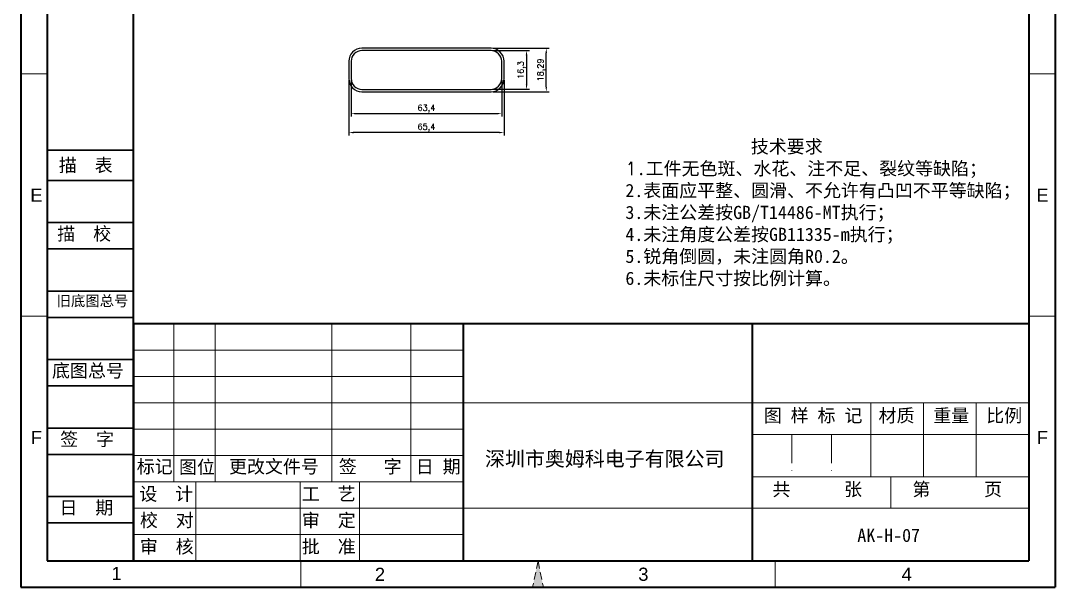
# Model space of a CAD drawing. Header units: millimetres. Extents: x 11143 to 11578, y 609 to 1245.
# Drawn here: x 11142.6 to 11578.3, y 608.5 to 847.1 of the extents above; entities that cross this region are included whole.
import ezdxf
from ezdxf.enums import TextEntityAlignment as Align

# ---------------------------------------------------------------- set-up
doc = ezdxf.new("R2010")
doc.units = ezdxf.units.MM
doc.linetypes.add('ACAD_ISO10W100', pattern=[18, 12, -3, 0, -3])
doc.linetypes.add('HIDDEN2', pattern=[4.7625, 3.175, -1.5875])
for name, color, linetype, lineweight in [('dim', 82, 'Continuous', 9), ('图层1', 7, 'ACAD_ISO10W100', 15), ('图层2', 7, 'Continuous', 30), ('图层3', 7, 'Continuous', 15), ('图层4', 7, 'Continuous', 40), ('图层5', 7, 'HIDDEN2', 15)]:
    doc.layers.add(name, color=color, linetype=linetype, lineweight=lineweight)
doc.layers.add('尺寸线', color=7, linetype='Continuous')
doc.styles.get("Standard").update_dxf_attribs({"font": 'txt', "bigfont": 'gbcbig.shx'})
doc.styles.add('样式 3', font='arial.ttf', dxfattribs={"height": 3.8})
doc.dimstyles.new('ISO-25', dxfattribs={"dimtxt": 2.5, "dimasz": 2.5, "dimexe": 1.25, "dimexo": 0.625, "dimtad": 1, "dimtxsty": 'Standard', "dimcen": 2.5, "dimadec": 0, "dimazin": 0, "dimtfac": 1, "dimtmove": 0, "dimatfit": 3, "dimfxl": 0, "dimarcsym": 0})

# ---------------------------------------------------------------- blocks, each defined once
blk = doc.blocks.new('*D948')
at = {"layer": 'Defpoints', "color": 0}
for p in [(11340.95, 835.53), (11363.96, 835.53), (11340.95, 817.23)]:
    blk.add_point(p, dxfattribs=at)
at = {"layer": 'dim', "color": 0, "lineweight": -2}
for p, q in [((11341.58, 835.53), (11365.21, 835.53)), ((11363.96, 819.23), (11363.96, 833.53)), ((11341.58, 817.23), (11365.21, 817.23))]:
    blk.add_line(p, q, dxfattribs=at)
at = {"layer": 'dim', "color": 0}
for points in [[(11363.62, 833.53), (11364.29, 833.53), (11363.96, 835.53)], [(11363.62, 819.23), (11364.29, 819.23), (11363.96, 817.23)]]:
    blk.add_solid(points, dxfattribs=at)
at = {"layer": 'dim', "color": 0, "insert": (11361.87, 826.38), "char_height": 2.5, "attachment_point": 5, "rotation": 90}
blk.add_mtext('18,29', dxfattribs=at)
blk = doc.blocks.new('*D949')
at = {"layer": 'Defpoints', "color": 0}
for p in [(11340.69, 834.53), (11340.69, 818.23), (11355.64, 818.23)]:
    blk.add_point(p, dxfattribs=at)
at = {"layer": 'dim', "color": 0, "lineweight": -2}
for p, q in [((11341.32, 834.53), (11356.89, 834.53)), ((11355.64, 832.53), (11355.64, 820.23)), ((11341.32, 818.23), (11356.89, 818.23))]:
    blk.add_line(p, q, dxfattribs=at)
at = {"layer": 'dim', "color": 0}
for points in [[(11355.31, 832.53), (11355.98, 832.53), (11355.64, 834.53)], [(11355.31, 820.23), (11355.98, 820.23), (11355.64, 818.23)]]:
    blk.add_solid(points, dxfattribs=at)
at = {"layer": 'dim', "color": 0, "insert": (11353.56, 826.38), "char_height": 2.5, "attachment_point": 5, "rotation": 90}
blk.add_mtext('16,3', dxfattribs=at)
blk = doc.blocks.new('*D950')
at = {"layer": 'Defpoints', "color": 0}
for p in [(11280.79, 822.73), (11346.19, 822.73), (11280.79, 800.02)]:
    blk.add_point(p, dxfattribs=at)
at = {"layer": 'dim', "color": 0, "lineweight": -2}
for p, q in [((11280.79, 822.1), (11280.79, 798.77)), ((11346.19, 822.1), (11346.19, 798.77)), ((11344.19, 800.02), (11282.79, 800.02))]:
    blk.add_line(p, q, dxfattribs=at)
at = {"layer": 'dim', "color": 0}
for points in [[(11282.79, 800.36), (11282.79, 799.69), (11280.79, 800.02)], [(11344.19, 800.36), (11344.19, 799.69), (11346.19, 800.02)]]:
    blk.add_solid(points, dxfattribs=at)
at = {"layer": 'dim', "color": 0, "insert": (11313.49, 802.11), "char_height": 2.5, "attachment_point": 5}
blk.add_mtext('65,4', dxfattribs=at)
blk = doc.blocks.new('*D951')
at = {"layer": 'Defpoints', "color": 0}
for p in [(11281.79, 822.73), (11345.19, 822.73), (11345.19, 808)]:
    blk.add_point(p, dxfattribs=at)
at = {"layer": 'dim', "color": 0, "lineweight": -2}
for p, q in [((11281.79, 822.1), (11281.79, 806.75)), ((11345.19, 822.1), (11345.19, 806.75)), ((11283.79, 808), (11343.19, 808))]:
    blk.add_line(p, q, dxfattribs=at)
at = {"layer": 'dim', "color": 0}
for points in [[(11283.79, 808.33), (11283.79, 807.67), (11281.79, 808)], [(11343.19, 808.33), (11343.19, 807.67), (11345.19, 808)]]:
    blk.add_solid(points, dxfattribs=at)
at = {"layer": 'dim', "color": 0, "insert": (11313.49, 810.08), "char_height": 2.5, "attachment_point": 5}
blk.add_mtext('63,4', dxfattribs=at)

msp = doc.modelspace()

# ---------------------------------------------------------------- hatches: boundary and pattern name
at = {"layer": '图层5'}
msp.add_hatch(color=0, dxfattribs=at).paths.add_polyline_path([(11360.474, 619.608), (11358.191, 608.515), (11362.757, 608.515)])

# ---------------------------------------------------------------- linework, layer by layer
for points in [[(11286.293, 817.227), (11340.693, 817.227, 0.4142136), (11346.193, 822.727), (11346.193, 830.027, 0.4142136), (11340.693, 835.527), (11286.293, 835.527, 0.4142136), (11280.793, 830.027), (11280.793, 822.727, 0.4142136)], [(11286.293, 818.227), (11340.693, 818.227, 0.4142136), (11345.193, 822.727), (11345.193, 830.027, 0.4142136), (11340.693, 834.527), (11286.293, 834.527, 0.4142136), (11281.793, 830.027), (11281.793, 822.727, 0.4142136)]]:
    msp.add_lwpolyline(points, format="xyb", close=True)
at = {"layer": '图层1', "color": 0}
for p, q in [((11153.701, 824.717), (11142.608, 824.717)), ((11578.339, 824.717), (11567.246, 824.717)), ((11153.701, 722.662), (11142.608, 722.662)), ((11578.339, 722.662), (11567.246, 722.662)), ((11467.41, 672.854), (11467.41, 655.105)), ((11484.049, 672.854), (11484.049, 655.105)), ((11224.575, 652.887), (11224.575, 663.98)), ((11224.575, 652.887), (11224.575, 663.98))]:
    msp.add_line(p, q, dxfattribs=at)
at = {"layer": '图层2', "color": 0}
for p, q in [((11190.111, 792.658), (11153.701, 792.658)), ((11190.111, 779.855), (11153.701, 779.855)), ((11190.111, 779.855), (11170.77, 779.855)), ((11190.111, 762.107), (11153.701, 762.107)), ((11190.111, 751.014), (11153.701, 751.014)), ((11190.111, 751.014), (11170.77, 751.014)), ((11190.111, 751.014), (11170.77, 751.014)), ((11190.111, 733.265), (11153.701, 733.265)), ((11190.111, 722.172), (11153.701, 722.172)), ((11190.111, 722.172), (11170.77, 722.172)), ((11190.111, 704.423), (11153.701, 704.423)), ((11190.111, 693.33), (11153.701, 693.33)), ((11190.111, 693.33), (11170.77, 693.33)), ((11190.111, 675.582), (11153.701, 675.582)), ((11190.111, 664.489), (11153.701, 664.489)), ((11190.111, 664.489), (11170.77, 664.489)), ((11190.111, 646.74), (11153.701, 646.74)), ((11190.111, 635.647), (11153.701, 635.647))]:
    msp.add_line(p, q, dxfattribs=at)
at = {"layer": '图层3', "color": 0}
for p, q in [((11207.173, 652.887), (11207.173, 719.445)), ((11224.575, 663.98), (11224.575, 719.445)), ((11273.633, 653.019), (11273.633, 719.445)), ((11306.912, 653.05), (11306.912, 719.445)), ((11329.098, 708.352), (11190.111, 708.352)), ((11329.098, 697.259), (11190.111, 697.259)), ((11329.098, 697.259), (11190.111, 697.259)), ((11329.098, 686.166), (11190.111, 686.166)), ((11302.156, 686.166), (11567.246, 686.166)), ((11500.689, 686.166), (11500.689, 655.105)), ((11522.875, 686.166), (11522.875, 655.105)), ((11545.061, 686.166), (11545.061, 655.105)), ((11329.098, 675.073), (11190.111, 675.073)), ((11567.246, 672.854), (11450.77, 672.854)), ((11500.689, 672.854), (11500.689, 655.105)), ((11329.098, 663.98), (11190.111, 663.98)), ((11567.246, 655.105), (11450.77, 655.105)), ((11509.008, 655.105), (11509.008, 641.794)), ((11329.098, 652.887), (11190.111, 652.887)), ((11216.314, 619.608), (11216.314, 652.887)), ((11260.271, 619.608), (11260.271, 653.019)), ((11285.289, 619.74), (11285.289, 653.019)), ((11329.098, 641.794), (11190.111, 641.794)), ((11329.098, 641.794), (11190.714, 641.794)), ((11302.156, 641.794), (11567.246, 641.794)), ((11190.111, 635.647), (11189.797, 635.647)), ((11329.098, 630.701), (11190.111, 630.701)), ((11260.637, 619.608), (11260.637, 608.515)), ((11460.31, 619.608), (11460.31, 608.515)), ((11460.31, 619.608), (11460.31, 608.515))]:
    msp.add_line(p, q, dxfattribs=at)
at = {"layer": '图层4', "color": 0}
for p, q in [((11190.111, 619.608), (11190.111, 1233.936)), ((11190.111, 719.445), (11190.111, 619.608)), ((11567.246, 719.445), (11190.111, 719.445)), ((11400.336, 719.445), (11200.663, 719.445)), ((11329.098, 619.608), (11329.098, 719.445)), ((11450.77, 619.608), (11450.77, 719.445)), ((11190.111, 672.854), (11190.111, 619.608))]:
    msp.add_line(p, q, dxfattribs=at)
at = {"layer": '图层5', "color": 0}
for p, q in [((11329.098, 652.887), (11190.111, 652.887)), ((11360.474, 619.608), (11358.191, 608.515)), ((11360.474, 619.608), (11362.757, 608.515))]:
    msp.add_line(p, q, dxfattribs=at)
at = {"layer": '尺寸线', "color": 0, "lineweight": 40}
for p, q in [((11142.608, 1245.029), (11142.608, 608.515)), ((11578.339, 1245.029), (11578.339, 608.515)), ((11153.701, 1233.936), (11153.701, 619.608)), ((11567.246, 1233.936), (11567.246, 619.608)), ((11153.701, 619.608), (11567.246, 619.608)), ((11142.608, 608.515), (11578.339, 608.515))]:
    msp.add_line(p, q, dxfattribs=at)

# ---------------------------------------------------------------- texts
at = {"layer": '图层1', "color": 0, "style": '样式 3'}
for s, p in [('E', (11149.245, 773.689)), ('E', (11572.932, 773.689)), ('F', (11149.245, 671.634)), ('F', (11572.932, 671.634))]:
    msp.add_text(s, height=5.546, dxfattribs=at).set_placement(p, align=Align.MIDDLE)
at = {"layer": '图层1', "color": 0, "attachment_point": 1}
for s, insert, char_height, width in [('{\\fSimSun|b0|i0|c134|p2;图 样 标 记}', (11455.535, 683.648), 5.54648, 68.81249), ('{\\fSimSun|b0|i0|c134|p2;材质 }', (11503.91, 683.625), 5.54648, 46.25829), ('{\\fSimSun|b0|i0|c134|p2;深圳市奥姆科电子有限公司}', (11338.148, 665.728), 6.16275, 116.44714), ('{\\fSimSun|b0|i0|c134|p2;标记}', (11191.473, 662.14), 5.54648, 15.53014), ('{\\fSimSun|b0|i0|c134|p2;图位}', (11209.285, 661.915), 5.54648, 15.53014), ('{\\fSimSun|b0|i0|c134|p2;更改文件号}', (11230.343, 662.14), 5.54648, 46.25829), ('{\\fSimSun|b0|i0|c134|p2;审  核}', (11192.778, 628.442), 5.54648, 44.97816), ('{\\fSimSun|b0|i0|c134|p2;批  准}', (11261.015, 628.442), 5.54648, 46.25829)]:
    msp.add_mtext(s, dxfattribs=dict(at, insert=insert, char_height=char_height, width=width))
at = {"layer": '图层2', "color": 0, "attachment_point": 1}
for s, insert, char_height, width in [('{\\fSimSun|b0|i0|c134|p2;描\\fSimSun|b0|i0|c0|p2;  \\fSimSun|b0|i0|c134|p2;表}', (11158.658, 789.044), 5.54641, 62.15133), ('{\\fSimSun|b0|i0|c134|p2;描\\fSimSun|b0|i0|c0|p2;  \\fSimSun|b0|i0|c134|p2;校}', (11158.027, 760.202), 5.54641, 62.15133), ('{\\fSimSun|b0|i0|c134|p2;旧底图总号}', (11157.714, 731.361), 4.43718, 62.15133), ('{\\fSimSun|b0|i0|c134|p2;底图总号}', (11155.791, 702.52), 5.54641, 62.15133), ('{\\fSimSun|b0|i0|c134|p2;重量 }', (11526.94, 683.625), 5.54648, 46.25829), ('{\\fSimSun|b0|i0|c134|p2;比例 }', (11549.254, 683.625), 5.54648, 46.25829), ('{\\fSimSun|b0|i0|c134|p2;签\\fSimSun|b0|i0|c0|p2;  \\fSimSun|b0|i0|c134|p2;字}', (11159.226, 673.678), 5.54641, 62.15133), ('{\\fSimSun|b0|i0|c134|p2;签   字}', (11276.594, 662.14), 5.54648, 46.25829), ('{\\fSimSun|b0|i0|c134|p2;日 期}', (11308.994, 662.14), 5.54648, 46.25829), ('{\\fSimSun|b0|i0|c134|p2;设  计}', (11192.563, 650.628), 5.54648, 42.99408), ('{\\fSimSun|b0|i0|c134|p2;工  艺}', (11261.015, 650.628), 5.54648, 46.25829), ('{\\fSimSun|b0|i0|c134|p2;共      张}', (11459.19, 652.588), 5.54648, 61.36664), ('{\\fSimSun|b0|i0|c134|p2;第      页}', (11518.166, 652.588), 5.54648, 56.96033), ('{\\fSimSun|b0|i0|c134|p2;日\\fSimSun|b0|i0|c0|p2;  \\fSimSun|b0|i0|c134|p2;期}', (11158.91, 644.837), 5.54641, 62.15133), ('{\\fSimSun|b0|i0|c134|p2;校  对}', (11192.83, 639.535), 5.54648, 40.21596), ('{\\fSimSun|b0|i0|c134|p2;审  定}', (11261.015, 639.535), 5.54648, 46.25829), ('{\\fSimSun|b0|i0|c134|p2;AK-H-07}', (11494.952, 633.179), 5.54648, 56.96033)]:
    msp.add_mtext(s, dxfattribs=dict(at, insert=insert, char_height=char_height, width=width))
at = {"layer": '图层3', "color": 0, "insert": (11397.281, 796.905), "char_height": 5.54648, "width": 262.70525, "attachment_point": 1}
msp.add_mtext('{\\fSimSun|b0|i0|c134|p54;              技术要求\\P}1{\\fSimSun|b0|i0|c134|p54;.工件无色斑、水花、注不足、裂纹等缺陷；\\P2.表面应平整、圆滑、不允许有凸凹不平等缺陷；\\P3.未注公差按GB/T14486-MT执行；\\P4.未注角度公差按GB11335-m执行；\\P5.锐角倒圆，未注圆角R0.2。}\\P{\\fSimSun|b0|i0|c134|p2;6.未标住尺寸按比例计算。}', dxfattribs=at)
at = {"layer": '图层5', "color": 0, "style": '样式 3'}
for s, p in [('1', (11182.987, 614.352)), ('2', (11293.916, 614.021)), ('3', (11404.846, 614.021)), ('4', (11515.775, 614.021))]:
    msp.add_text(s, height=5.546, dxfattribs=at).set_placement(p, align=Align.MIDDLE)

# ---------------------------------------------------------------- dimensions: what is measured, and where the dimension line sits
at = {"layer": 'dim'}
for base, p1, p2, picture, middle in [((11355.643, 818.227), (11340.693, 834.527), (11340.693, 818.227), '*D949', (11353.559, 826.377)), ((11363.958, 835.527), (11340.954, 817.234), (11340.954, 835.527), '*D948', (11361.875, 826.38))]:
    dim = msp.add_linear_dim(base=base, p1=p1, p2=p2, angle=90, dimstyle='ISO-25', override={"dimasz": 2}, dxfattribs=at)
    dim.commit()
    dim.dimension.update_dxf_attribs({"geometry": picture, "text_midpoint": middle})
for base, p1, p2, picture, middle in [((11280.793, 800.022), (11346.193, 822.727), (11280.793, 822.727), '*D950', (11313.493, 802.105)), ((11345.193, 807.999), (11281.793, 822.727), (11345.193, 822.727), '*D951', (11313.493, 810.082))]:
    dim = msp.add_linear_dim(base=base, p1=p1, p2=p2, dimstyle='ISO-25', override={"dimasz": 2}, dxfattribs=at)
    dim.commit()
    dim.dimension.update_dxf_attribs({"geometry": picture, "text_midpoint": middle})

doc.saveas('drawing.dxf')
